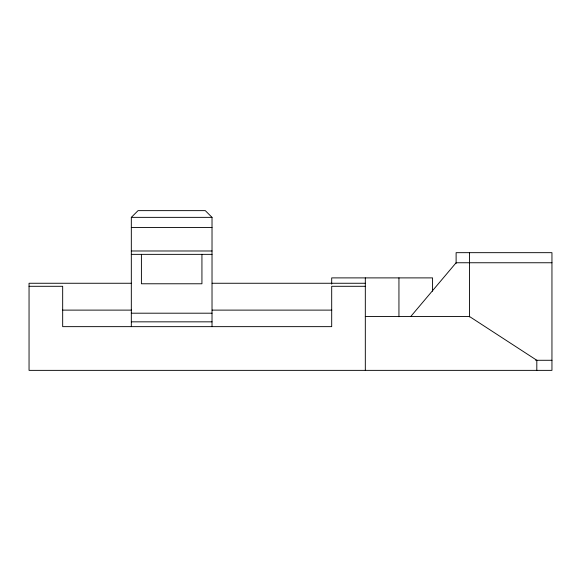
<?xml version="1.0" encoding="UTF-8"?>
<svg xmlns="http://www.w3.org/2000/svg" width="581" height="581" viewBox="0 0 581 581"><rect width="100%" height="100%" fill="white"/><g stroke="black" fill="none" stroke-linecap="round" stroke-linejoin="round"><path stroke-width="0.87" d="M410.716 316.558L456.114 262.757L551.95 262.757M131.321 326.537L131.321 217.359L138.046 210.634L205.296 210.634L212.021 217.359L212.021 326.537M131.321 217.359L212.021 217.359M131.321 227.447L212.021 227.447M131.321 250.985L212.021 250.985M131.321 254.355L212.021 254.355M131.473 283.259L29.05 283.259L29.05 370.366L551.95 370.366L551.95 252.67L456.114 252.67L456.114 263.433M212.138 283.259L365.318 283.259M29.05 286.295L62.675 286.295L62.675 326.645L331.693 326.645L331.693 286.295L365.318 286.295M62.588 310.116L131.473 310.116M212.138 310.116L331.787 310.116M131.321 313.195L212.021 313.195M365.318 316.558L469.564 316.558L536.815 360.278L536.815 370.366M131.321 321.838L212.021 321.838M535.653 360.278L551.95 360.278M469.564 252.67L469.564 316.935M432.576 291.219L432.576 277.892L331.693 277.892L331.693 284.174M398.944 277.892L398.944 316.739M365.318 277.892L365.318 370.366M201.934 254.355L201.934 283.775L141.408 283.775L141.408 254.355"/></g></svg>
